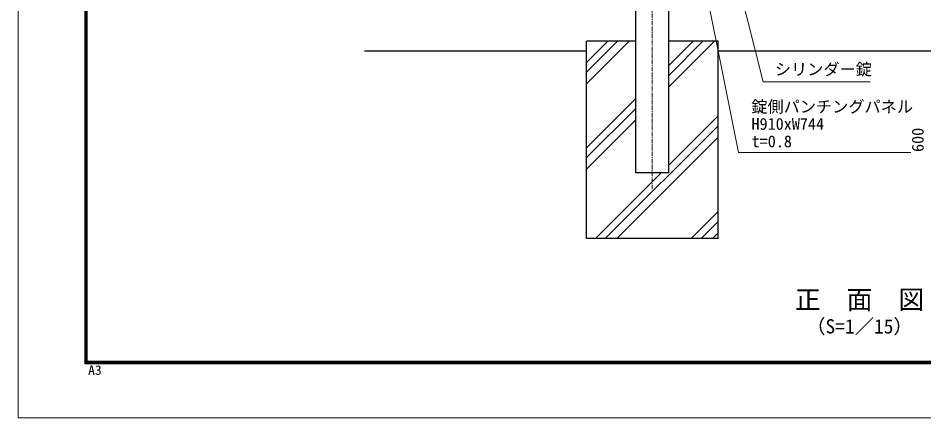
# Model space of a CAD drawing. Units: millimetres, scale not verified. Extents: x -3151 to 3149, y -2225 to 2230.
# Drawn here: x -3151 to -396, y -2225 to -1008 of the extents above; entities that cross this region are included whole.
import ezdxf
from ezdxf.enums import TextEntityAlignment as Align

# ---------------------------------------------------------------- set-up
doc = ezdxf.new("R2010")
doc.units = ezdxf.units.MM
doc.header["$LTSCALE"] = 10
doc.linetypes.add('USER2', pattern=[2, 1.25, -0.25, 0.25, -0.25])
for name, color, linetype, lineweight in [('0-0_D-BGD', 7, 'Continuous', 25), ('0-1_D-STR-DIM', 7, 'Continuous', 13), ('0-4_D-BMK', 2, 'USER2', 13), ('0-5_D-STR1', 1, 'Continuous', 25), ('0-7_D-STR4', 7, 'Continuous', 25), ('0-8_D-DCR-HCH', 7, 'Continuous', 13), ('0-A_D-STR-TXT', 7, 'Continuous', 13), ('0-B_D-TTL-TXT', 7, 'Continuous', 13), ('0-D_D-TTL', 7, 'Continuous', 13)]:
    doc.layers.add(name, color=color, linetype=linetype, lineweight=lineweight)
doc.styles.add('ＭＳ ゴシック', font='')
doc.styles.get('ＭＳ ゴシック').set_extended_font_data('MS Gothic')

msp = doc.modelspace()

# ---------------------------------------------------------------- linework, layer by layer
at = {"layer": '0-0_D-BGD'}
for p, q in [((-1421.74, -1108.95), (-2097.08, -1108.95)), ((-171.74, -1108.95), (-1021.74, -1108.95))]:
    msp.add_line(p, q, dxfattribs=at)
at = {"layer": '0-4_D-BMK'}
msp.add_line((-1221.74, -1528.95), (-1221.74, 530.05), dxfattribs=at)
at = {"layer": '0-5_D-STR1'}
for p, q in [((-1271.74, -1478.95), (-1271.74, 430.05)), ((-1171.74, -1478.95), (-1171.74, 430.05)), ((-1171.74, -1478.95), (-1271.74, -1478.95))]:
    msp.add_line(p, q, dxfattribs=at)
at = {"layer": '0-7_D-STR4'}
for p, q in [((-1421.74, -1678.95), (-1421.74, -1078.95)), ((-1271.74, -1078.95), (-1421.74, -1078.95)), ((-1021.74, -1078.95), (-1171.74, -1078.95)), ((-1021.74, -1678.95), (-1021.74, -1078.95)), ((-1021.74, -1678.95), (-1421.74, -1678.95))]:
    msp.add_line(p, q, dxfattribs=at)
at = {"layer": '0-8_D-DCR-HCH'}
for p, q in [((-1421.74, -1208.29), (-1292.39, -1078.95)), ((-1421.74, -1173.41), (-1327.27, -1078.95)), ((-1421.74, -1143.41), (-1357.27, -1078.95)), ((-1171.74, -1183.06), (-1067.63, -1078.95)), ((-1171.74, -1217.93), (-1032.75, -1078.95)), ((-1171.74, -1153.06), (-1097.63, -1078.95)), ((-1421.74, -1403.06), (-1271.74, -1253.06)), ((-1421.74, -1433.06), (-1271.74, -1283.06)), ((-1421.74, -1467.93), (-1271.74, -1317.93)), ((-1171.74, -1456.16), (-1021.74, -1306.16)), ((-1364.52, -1678.95), (-1021.74, -1336.16)), ((-1329.64, -1678.95), (-1021.74, -1371.04)), ((-1394.52, -1678.95), (-1194.52, -1478.95)), ((-1103.33, -1678.95), (-1021.74, -1597.35)), ((-1073.33, -1678.95), (-1021.74, -1627.35)), ((-1038.45, -1678.95), (-1021.74, -1662.23))]:
    msp.add_line(p, q, dxfattribs=at)
at = {"layer": '0-A_D-STR-TXT'}
for points in [[(-558.48, -1202.84), (-884.3, -1202.84), (-1102.7, -338.39)], [(-435.3, -1417.45), (-959.66, -1417.45), (-1101.42, -707.56)]]:
    msp.add_lwpolyline(points, dxfattribs=at)
at = {"layer": '0-D_D-TTL', "color": 2}
msp.add_lwpolyline([(-3150.68, 2229.64), (3149.32, 2229.64), (3149.32, -2225.36), (-3150.68, -2225.36)], close=True, dxfattribs=at)
at = {"layer": '0-D_D-TTL'}
for points in [[(-2948.18, 2064.64), (2946.82, 2064.64), (2946.82, -2060.36), (-2948.18, -2060.36)], [(-2946.3, 2062.77), (2944.95, 2062.77), (2944.95, -2058.48), (-2946.3, -2058.48)], [(-2944.43, 2060.89), (2943.07, 2060.89), (2943.07, -2056.61), (-2944.43, -2056.61)], [(-2942.55, 2059.02), (2941.2, 2059.02), (2941.2, -2054.73), (-2942.55, -2054.73)], [(-2940.68, 2057.14), (2939.32, 2057.14), (2939.32, -2052.86), (-2940.68, -2052.86)]]:
    msp.add_lwpolyline(points, close=True, dxfattribs=at)

# ---------------------------------------------------------------- texts
at = {"layer": '0-1_D-STR-DIM', "style": 'ＭＳ ゴシック'}
msp.add_text('600', height=36.07, rotation=90, dxfattribs=at).set_placement((-385.47, -1415.89), align=Align.BOTTOM_LEFT)
at = {"layer": '0-A_D-STR-TXT', "style": 'ＭＳ ゴシック'}
for s, p in [('シリンダー錠', (-848.96, -1193.02)), ('錠側パンチングパネル', (-920.51, -1306.71)), ('H910xW744', (-919.94, -1359.26)), ('t=0.8', (-919.56, -1412.38))]:
    msp.add_text(s, height=36.07, dxfattribs=at).set_placement(p, align=Align.BOTTOM_LEFT)
at = {"layer": '0-B_D-TTL-TXT', "style": 'ＭＳ ゴシック'}
for s, height, p in [('正\u3000面\u3000図', 57.7, (-787.91, -1911.57)), ('（S=1／15）', 43.33, (-753.8, -1981.47))]:
    msp.add_text(s, height=height, dxfattribs=at).set_placement(p, align=Align.BOTTOM_LEFT)
at = {"layer": '0-D_D-TTL', "style": 'ＭＳ ゴシック', "width": 1.05}
msp.add_text('A3', height=28.89, dxfattribs=at).set_placement((-2937.74, -2102.97), align=Align.BOTTOM_LEFT)

doc.saveas('drawing.dxf')
